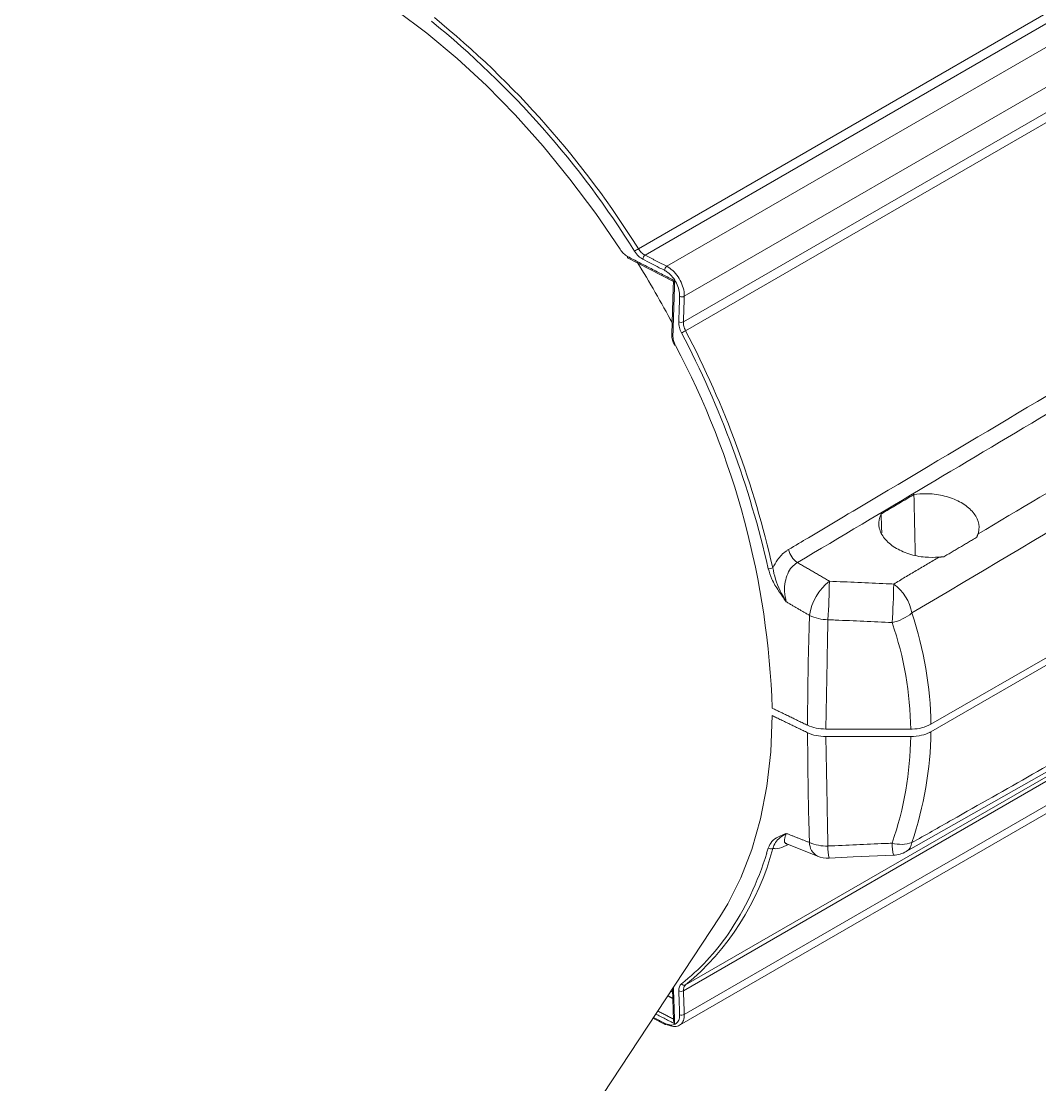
# Model space of a CAD drawing. Extents: x 2 to 136, y 1 to 99.
# Drawn here: x 94.242 to 98.708, y 77.631 to 82.293 of the extents above; entities that cross this region are included whole.
import ezdxf

# ---------------------------------------------------------------- set-up
doc = ezdxf.new("R2010")
doc.units = 0
doc.header["$MEASUREMENT"] = 0
doc.linetypes.add('SLD-Solid', pattern=[0])
doc.layers.add('OBJECT', color=7, linetype='CONTINUOUS')

msp = doc.modelspace()

# ---------------------------------------------------------------- linework, layer by layer
at = {"layer": 'OBJECT', "linetype": 'SLD-Solid', "lineweight": 15}
for p, q in [((96.9485, 81.2956), (99.7196, 82.8954)), ((99.7482, 82.8666), (96.9783, 81.2675)), ((97.0726, 81.2192), (99.9398, 82.8744)), ((100.0197, 82.7441), (97.1498, 81.0873)), ((97.1459, 80.9751), (99.916, 82.5742)), ((99.9265, 82.5361), (97.1553, 80.9364)), ((101.5431, 81.1229), (98.2311, 79.2109)), ((98.2311, 79.1782), (101.5431, 81.0902)), ((99.916, 79.642), (97.1459, 78.0429)), ((97.1553, 78.0682), (99.9265, 79.6679)), ((97.1498, 77.9389), (100.0197, 79.5957)), ((97.1287, 77.8914), (100.0523, 79.5792)), ((97.5532, 79.2726), (97.5536, 79.2729)), ((97.7706, 79.1898), (98.1427, 79.1898)), ((97.7706, 79.1571), (98.1427, 79.1571)), ((97.5109, 78.6461), (97.5177, 78.6686)), ((97.5991, 78.6865), (97.7334, 78.6333)), ((92.9479, 71.7573), (97.3054, 78.3665)), ((97.0973, 78.0508), (97.1023, 77.9135)), ((97.0125, 77.9223), (97.0659, 77.8948))]:
    msp.add_line(p, q, dxfattribs=at)
at = {"layer": 'OBJECT', "linetype": 'SLD-Solid', "lineweight": 15, "flags": 128}
for points in [[(94.8088, 82.7206), (94.8401, 82.7216), (94.9624, 82.7171), (95.0885, 82.7), (95.2178, 82.6702), (95.3496, 82.628), (95.4832, 82.5736), (95.6179, 82.5072), (95.7529, 82.4292), (95.8876, 82.3401), (96.0212, 82.2403), (96.153, 82.1304), (96.2823, 82.0108), (96.4084, 81.8824), (96.5307, 81.7456), (96.6484, 81.6014), (96.7611, 81.4504), (96.868, 81.2934)], [(96.9039, 81.254), (96.9466, 81.232), (97.1023, 81.1521)], [(97.1022, 81.1521), (97.1012, 81.1228), (97.0947, 80.922)], [(98.1229, 78.6532), (98.7604, 79.0143), (101.4322, 80.5282)], [(97.5354, 79.249), (97.5289, 79.0907), (97.5119, 78.9396), (97.4844, 78.7965), (97.4465, 78.6622), (97.3984, 78.5376), (97.3405, 78.4233), (97.3054, 78.3665)], [(97.5917, 78.6883), (97.5952, 78.6878), (97.599, 78.6859)], [(97.7849, 78.6247), (97.8906, 78.6293), (98.0667, 78.637)]]:
    msp.add_lwpolyline(points, dxfattribs=at)
at = {"layer": 'OBJECT', "linetype": 'SLD-Solid', "lineweight": 15}
for centre, radius, start, end in [((93.4498, 79.1076), 4.1064, 32.0168, 50.8709), ((93.449, 79.1074), 4.1273, 32.0168, 50.8709), ((97.0503, 81.1198), 0.2031, 120.0728, 125.7479), ((96.9928, 81.2478), 0.0245, 126.2198, 175.6633), ((96.9084, 81.2603), 0.00779, 169.7404, 233.9441), ((93.1339, 78.8603), 4.4897, 28.0187, 31.9602), ((97.0872, 81.1994), 0.0245, 126.3487, 175.7476), ((97.1397, 81.1101), 0.025, 245.3084, 293.8073), ((97.1358, 80.9978), 0.0249, 245.4008, 293.9472), ((97.1022, 80.923), 0.00761, 186.8872, 251.4129), ((97.1831, 80.9164), 0.0879, 177.7513, 211.1072), ((97.0591, 81.1036), 0.193, 293.9423, 299.9165), ((93.3755, 78.9567), 4.2468, 12.7396, 27.6464), ((93.3743, 78.9558), 4.2684, 12.7396, 27.6464), ((93.8846, 79.1592), 3.6528, 1.9223, 27.9601), ((97.7042, 80.001), 0.1001, 193.7649, 234.1474), ((97.5217, 79.926), 0.033, 263.1171, 298.8029), ((97.9265, 79.6563), 0.2298, 127.6431, 171.9863), ((94.4898, 79.8845), 3.2966, 356.2602, 359.1967), ((94.7701, 79.8722), 3.2982, 356.2609, 359.196), ((97.9502, 79.663), 0.201, 10.2877, 54.1408), ((97.7814, 79.8593), 0.1898, 244.2347, 269.4), ((98.017, 79.8598), 0.2074, 282.3086, 309.1436), ((96.4258, 78.9557), 1.1489, 309.4209, 345.4028), ((97.5295, 78.6831), 0.0187, 230.9088, 295.4072), ((97.7723, 78.8618), 0.1846, 246.5521, 272.1989), ((97.7644, 78.6911), 0.0655, 178.7487, 241.7785), ((98.0364, 78.6775), 0.257, 180.02, 191.8595), ((98.1006, 78.837), 0.1524, 255.0453, 288.1259), ((98.3181, 78.6898), 0.2569, 180.0177, 191.8608), ((98.0613, 78.7619), 0.125, 272.5143, 299.5299), ((98.0937, 78.6995), 0.0548, 302.1662, 352.2706), ((96.2727, 79.0181), 1.293, 325.8039, 343.2768), ((97.7794, 78.7495), 0.125, 248.4109, 272.5142), ((96.5297, 78.8497), 0.9857, 308.063, 325.506), ((97.1495, 78.0813), 0.0143, 212.291, 294.1256), ((97.1349, 78.0618), 0.0219, 244.5383, 300.3338), ((97.1387, 77.9577), 0.0219, 244.4824, 300.4686), ((97.0694, 77.9004), 0.00673, 176.2903, 238.1175), ((97.0682, 77.9013), 0.00696, 250.0091, 309.0703)]:
    msp.add_arc(centre, radius, start, end, dxfattribs=at)
for centre, major_axis, ratio, start_param, end_param in [((93.8012, 79.2456), (4.4298, -0.0781), 0.588782, 0.016641, 0.204544), ((93.8012, 79.1734), (4.3416, 0), 0.577382, 0.006515, 0.194163), ((93.8012, 79.2456), (4.4298, -0.0781), 0.588782, 6.099403, 6.287306), ((93.8012, 79.1734), (4.3416, 0), 0.577382, 6.089022, 6.276671)]:
    msp.add_ellipse(centre, major_axis=major_axis, ratio=ratio, start_param=start_param, end_param=end_param, dxfattribs=at)
for points, knots in [([(97.607, 79.9772), (97.6361, 79.9945), (97.7817, 80.0811), (98.3932, 80.4448), (99.3293, 81.0015), (100.1487, 81.489), (100.5023, 81.6994)], [0, 0, 0, 0, 0.030171, 0.150856, 0.633595, 1, 1, 1, 1]), ([(101.4924, 81.6861), (101.4375, 81.6535), (101.1476, 81.4812), (100.0329, 80.8187), (98.9729, 80.189), (98.148, 79.6989)], [0, 0, 0, 0, 0.049218, 0.260105, 1, 1, 1, 1]), ([(100.5407, 81.6431), (100.2568, 81.4741), (99.6699, 81.1247), (98.7049, 80.5503), (98.0236, 80.1448), (97.6456, 79.9198)], [0, 0, 0, 0, 0.294131, 0.608268, 1, 1, 1, 1]), ([(98.4381, 80.0456), (98.6183, 80.1525), (99.1021, 80.4396), (99.8645, 80.8921), (100.4467, 81.2377), (100.7253, 81.4031)], [0, 0, 0, 0, 0.236338, 0.634505, 1, 1, 1, 1]), ([(96.868, 81.2934), (96.8727, 81.287), (96.8823, 81.2737), (96.8945, 81.2658), (96.9008, 81.2617)], [0, 0, 0, 0, 0.4877, 1, 1, 1, 1]), ([(96.9683, 81.2496), (96.9618, 81.2536), (96.9481, 81.262), (96.9373, 81.2769), (96.9316, 81.2847)], [0, 0, 0, 0, 0.474046, 1, 1, 1, 1]), ([(96.9485, 81.2956), (96.9526, 81.29), (96.9607, 81.2789), (96.9718, 81.2709), (96.9777, 81.2678), (96.9783, 81.2675)], [0, 0, 0, 0, 0.471916, 0.943784, 1, 1, 1, 1]), ([(97.0627, 81.2012), (97.0552, 81.2051), (97.0237, 81.2212), (96.9923, 81.2373), (96.9683, 81.2496)], [0, 0, 0, 0, 0.237767, 1, 1, 1, 1]), ([(97.0726, 81.2192), (97.0817, 81.2134), (97.0998, 81.202), (97.1234, 81.1736), (97.1407, 81.141), (97.1492, 81.1108), (97.1496, 81.0938), (97.1498, 81.0873)], [0, 0, 0, 0, 0.216872, 0.433758, 0.650331, 0.86677, 1, 1, 1, 1]), ([(97.1292, 81.0874), (97.1288, 81.0968), (97.1278, 81.1154), (97.1165, 81.1452), (97.0993, 81.172), (97.0802, 81.191), (97.0675, 81.1984), (97.0627, 81.2012)], [0, 0, 0, 0, 0.2168, 0.433617, 0.650078, 0.866405, 1, 1, 1, 1]), ([(97.1023, 81.1521), (97.1022, 81.1521), (97.1019, 81.1519), (97.1035, 81.1529), (97.1058, 81.1543), (97.1076, 81.1553), (97.1076, 81.1554)], [0, 0, 0, 0, 0.036375, 0.451326, 0.991026, 1, 1, 1, 1]), ([(97.1255, 80.9752), (97.1257, 80.9836), (97.127, 81.021), (97.1283, 81.0585), (97.1292, 81.0874)], [0, 0, 0, 0, 0.226063, 1, 1, 1, 1]), ([(97.1374, 80.9273), (97.1339, 80.9352), (97.1266, 80.9514), (97.1258, 80.9671), (97.1255, 80.9752)], [0, 0, 0, 0, 0.488114, 1, 1, 1, 1]), ([(97.1459, 80.9751), (97.1462, 80.9689), (97.1466, 80.9562), (97.1524, 80.9431), (97.1553, 80.9364)], [0, 0, 0, 0, 0.487924, 1, 1, 1, 1]), ([(97.0998, 80.9157), (97.1002, 80.9086), (97.1011, 80.8942), (97.1077, 80.8793), (97.111, 80.8718)], [0, 0, 0, 0, 0.494003, 1, 1, 1, 1]), ([(98.148, 78.6922), (98.2068, 78.7254), (98.5007, 78.8918), (99.6156, 79.5229), (100.6715, 80.1208), (101.4924, 80.5856)], [0, 0, 0, 0, 0.052722, 0.263609, 1, 1, 1, 1]), ([(98.1568, 80.2181), (98.1742, 80.2199), (98.2156, 80.2243), (98.2838, 80.216), (98.3514, 80.1927), (98.4049, 80.1566), (98.4376, 80.1122), (98.445, 80.0735), (98.4397, 80.0518), (98.4381, 80.0456)], [0, 0, 0, 0, 0.117568, 0.279861, 0.442586, 0.605907, 0.769589, 0.933238, 1, 1, 1, 1]), ([(98.2662, 79.9435), (98.2462, 79.9429), (98.2016, 79.9415), (98.1329, 79.956), (98.07, 79.9846), (98.0242, 80.0247), (98.0009, 80.0712), (98.0018, 80.1084), (98.0105, 80.1281), (98.0127, 80.1329)], [0, 0, 0, 0, 0.132307, 0.294526, 0.457212, 0.620426, 0.783854, 0.947086, 1, 1, 1, 1]), ([(97.5376, 79.8971), (97.5441, 79.909), (97.5601, 79.938), (97.5856, 79.9636), (97.6033, 79.9748), (97.607, 79.9772)], [0, 0, 0, 0, 0.355604, 0.866053, 1, 1, 1, 1]), ([(97.6456, 79.9198), (97.637, 79.9138), (97.6199, 79.9018), (97.6017, 79.8712), (97.5909, 79.8344), (97.5877, 79.7911), (97.5938, 79.7628), (97.597, 79.7476)], [0, 0, 0, 0, 0.182198, 0.364245, 0.551043, 0.759195, 1, 1, 1, 1]), ([(97.597, 79.7476), (97.597, 79.7477), (97.5855, 79.7637), (97.5628, 79.7957), (97.5328, 79.8444), (97.5225, 79.8778), (97.5177, 79.8932)], [0, 0, 0, 0, 0.00268, 0.34979, 0.701238, 1, 1, 1, 1]), ([(97.5376, 79.8971), (97.5411, 79.8805), (97.5521, 79.8288), (97.5784, 79.7796), (97.597, 79.7477), (97.597, 79.7476)], [0, 0, 0, 0, 0.319161, 0.99706, 1, 1, 1, 1]), ([(97.7861, 79.8383), (97.8693, 79.8346), (97.9633, 79.8305), (98.0572, 79.8264), (98.068, 79.8259)], [0, 0, 0, 0, 0.885696, 1, 1, 1, 1]), ([(97.6903, 79.2066), (97.6906, 79.2747), (97.6914, 79.4353), (97.6961, 79.5958), (97.6989, 79.6883)], [0, 0, 0, 0, 0.423826, 1, 1, 1, 1]), ([(98.0613, 79.6571), (97.978, 79.6608), (97.8841, 79.6649), (97.7901, 79.669), (97.7794, 79.6695)], [0, 0, 0, 0, 0.885696, 1, 1, 1, 1]), ([(97.7706, 79.1898), (97.7559, 79.1905), (97.7266, 79.1921), (97.7024, 79.2018), (97.6903, 79.2066)], [0, 0, 0, 0, 0.5, 1, 1, 1, 1]), ([(97.6903, 79.174), (97.7024, 79.1691), (97.7266, 79.1594), (97.7559, 79.1579), (97.7706, 79.1571)], [0, 0, 0, 0, 0.5, 1, 1, 1, 1]), ([(97.6989, 78.6925), (97.6977, 78.7277), (97.6925, 78.8881), (97.6913, 79.0486), (97.6903, 79.174)], [0, 0, 0, 0, 0.219221, 1, 1, 1, 1]), ([(98.2311, 79.2109), (98.2183, 79.205), (98.1943, 79.194), (98.1613, 79.19), (98.1451, 79.1898), (98.1427, 79.1898)], [0, 0, 0, 0, 0.499401, 0.929163, 1, 1, 1, 1]), ([(98.1427, 79.1571), (98.1591, 79.1582), (98.1895, 79.1602), (98.2178, 79.1708), (98.2295, 79.1773), (98.2311, 79.1782)], [0, 0, 0, 0, 0.499397, 0.929176, 1, 1, 1, 1]), ([(97.5177, 78.6686), (97.5225, 78.6787), (97.5327, 78.7006), (97.5625, 78.7189), (97.5853, 78.7281), (97.597, 78.7326), (97.597, 78.7327)], [0, 0, 0, 0, 0.298757, 0.643489, 0.997319, 1, 1, 1, 1]), ([(97.597, 78.7327), (97.597, 78.7326), (97.5784, 78.7196), (97.5521, 78.7051), (97.5411, 78.6756), (97.5376, 78.6662)], [0, 0, 0, 0, 0.00294, 0.680839, 1, 1, 1, 1]), ([(97.597, 78.7327), (97.5939, 78.7231), (97.5876, 78.7039), (97.5895, 78.6891), (97.5979, 78.6882), (97.5996, 78.6881)], [0, 0, 0, 0, 0.442181, 0.885484, 1, 1, 1, 1]), ([(97.607, 78.6846), (97.5932, 78.6777), (97.5659, 78.6641), (97.5469, 78.6655), (97.5376, 78.6662)], [0, 0, 0, 0, 0.505217, 1, 1, 1, 1]), ([(97.7794, 78.6774), (97.8626, 78.681), (97.9566, 78.6852), (98.0505, 78.6893), (98.0613, 78.6898)], [0, 0, 0, 0, 0.885696, 1, 1, 1, 1]), ([(97.1255, 78.042), (97.1258, 78.0486), (97.1265, 78.062), (97.1337, 78.0697), (97.1374, 78.0736)], [0, 0, 0, 0, 0.488655, 1, 1, 1, 1]), ([(97.1553, 78.0682), (97.1525, 78.0652), (97.1467, 78.0591), (97.1462, 78.0484), (97.1459, 78.0429)], [0, 0, 0, 0, 0.486981, 1, 1, 1, 1]), ([(97.1292, 77.938), (97.129, 77.9458), (97.1277, 77.9805), (97.1264, 78.0152), (97.1255, 78.042)], [0, 0, 0, 0, 0.226065, 1, 1, 1, 1]), ([(97.0627, 77.9009), (97.0705, 77.8976), (97.0863, 77.8912), (97.1067, 77.8932), (97.1216, 77.9039), (97.1289, 77.9202), (97.1291, 77.9331), (97.1292, 77.938)], [0, 0, 0, 0, 0.216835, 0.433686, 0.650167, 0.866493, 1, 1, 1, 1]), ([(97.1498, 77.9389), (97.1491, 77.9297), (97.1479, 77.9114), (97.1348, 77.8931), (97.1148, 77.8848), (97.0927, 77.8867), (97.0782, 77.8933), (97.0726, 77.8959)], [0, 0, 0, 0, 0.216841, 0.433701, 0.650254, 0.866699, 1, 1, 1, 1]), ([(97.1022, 77.9135), (97.1025, 77.9112), (97.1032, 77.9063), (97.1057, 77.9012), (97.1074, 77.8986), (97.1076, 77.8983)], [0, 0, 0, 0, 0.42923, 0.93405, 1, 1, 1, 1])]:
    msp.add_open_spline(points, degree=3, knots=knots, dxfattribs=at)
for points in [[(96.9783, 81.2675), (97.0726, 81.2192)], [(96.9008, 81.2617), (97.1076, 81.1554)], [(97.1076, 81.1554), (97.0998, 80.9157)], [(97.1498, 81.0873), (97.1459, 80.9751)], [(98.1568, 80.2181), (98.0127, 80.1329)], [(98.1568, 80.2181), (98.1627, 79.9525)], [(98.0127, 80.1329), (98.0158, 80.05)], [(98.2883, 79.9457), (98.4321, 80.0306)], [(98.4321, 80.0306), (98.4381, 80.0456)], [(97.6456, 79.9198), (97.7861, 79.8383)], [(98.068, 79.8259), (98.2662, 79.9435)], [(98.2662, 79.9435), (98.2883, 79.9457)], [(97.6989, 79.6883), (97.597, 79.7476)], [(97.7794, 79.6695), (97.7706, 79.1898)], [(97.5354, 79.2817), (97.6903, 79.2066)], [(97.6903, 79.174), (97.5354, 79.249)], [(97.7706, 79.1571), (97.7794, 78.6774)], [(97.597, 78.7327), (97.6989, 78.6925)], [(97.102, 78.0579), (97.1076, 77.8983)], [(97.0988, 78.0096), (97.0773, 78.0206)], [(97.0909, 78.0411), (97.0978, 78.0376)], [(97.1459, 78.0429), (97.1498, 77.9389)], [(97.0335, 77.954), (97.1028, 77.9186)], [(97.0146, 77.9255), (97.0627, 77.9009)], [(97.1076, 77.8983), (97.0247, 77.9407)]]:
    msp.add_open_spline(points, degree=1, dxfattribs=at)

doc.saveas('drawing.dxf')
